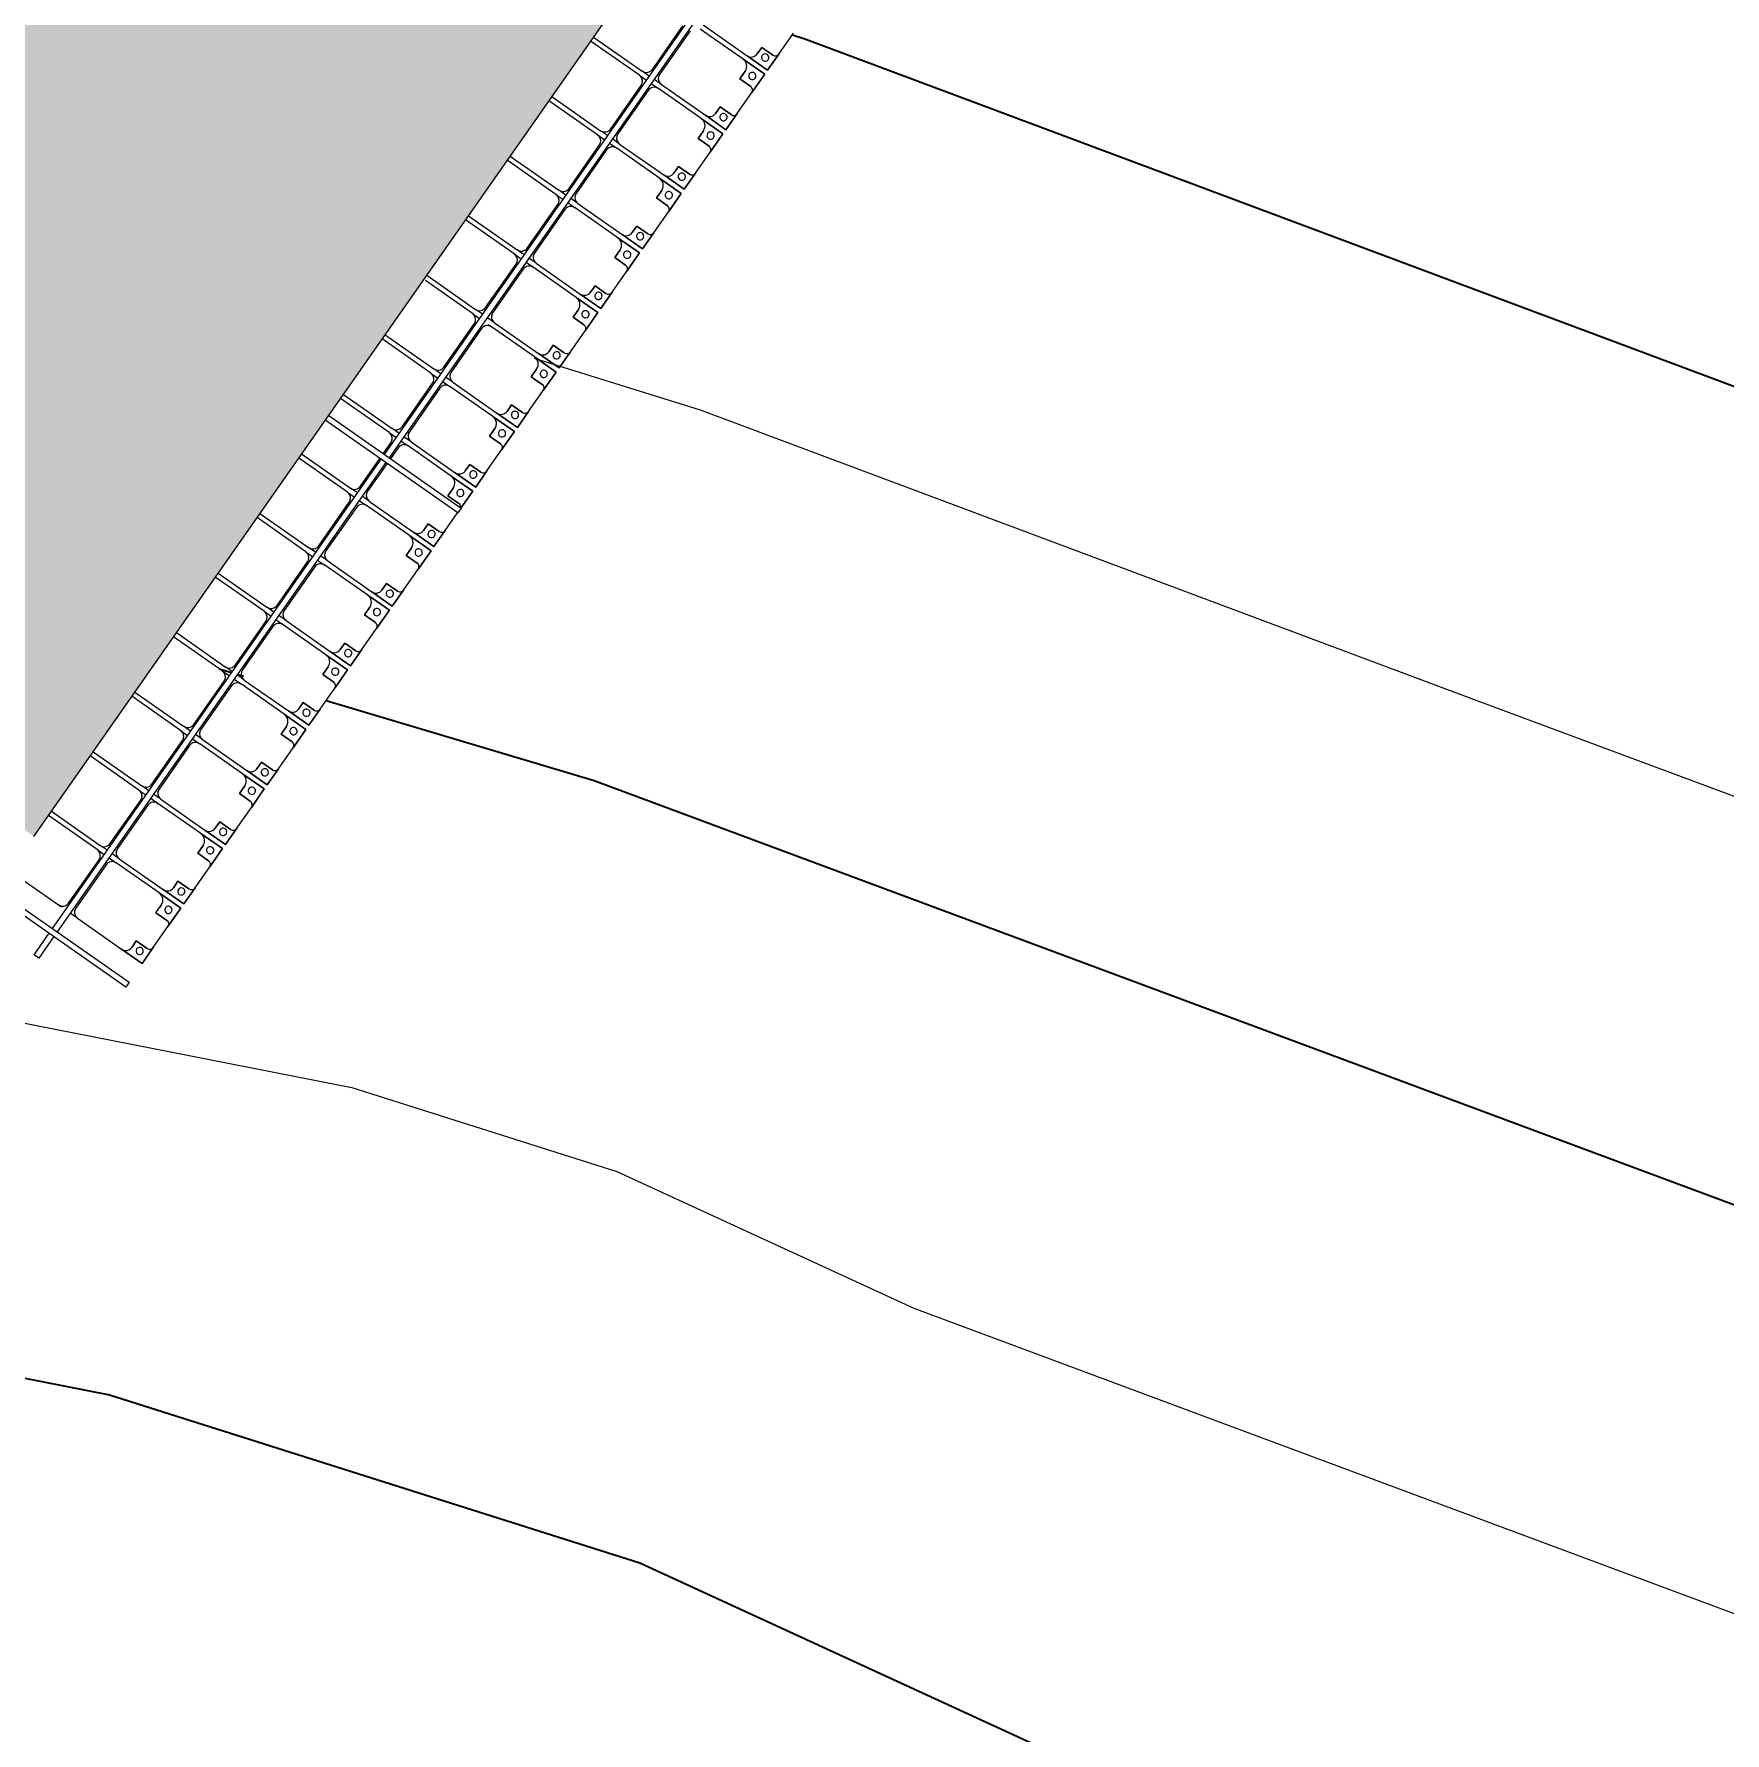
# Model space of a CAD drawing. Header units: millimetres. Extents: x -861324 to 439029, y -308065 to 694685.
# Drawn here: x -314844 to -303215, y 79907 to 91591 of the extents above; entities that cross this region are included whole.
import ezdxf

# ---------------------------------------------------------------- set-up
doc = ezdxf.new("R2010")
doc.units = ezdxf.units.MM
for name, color, linetype, lineweight in [('A-DETL-GENF', 92, 'Continuous', 9), ('A-DETL-THIN', 151, 'Continuous', 9), ('A-GENM', 13, 'Continuous', 9), ('C-TOPO-MAJR', 7, 'Continuous', 35), ('C-TOPO-MINR', 7, 'Continuous', 9), ('S-BEAM', 12, 'Continuous', 9)]:
    doc.layers.add(name, color=color, linetype=linetype, lineweight=lineweight)

# ---------------------------------------------------------------- blocks, each defined once
blk = doc.blocks.new('Dải phao đi lại kèm đỡ invester - DẢI PHAO ĐI LẠI-17783-BỐ TRÍ BÈ PIN HỒ BẢN MÒNG')
at = {"layer": 'A-GENM', "color": 7}
for p, q in [((70588, 1312), (70412, 1312)), ((71088, 1312), (70912, 1312)), ((71588, 1312), (71412, 1312)), ((72088, 1312), (71912, 1312)), ((72588, 1312), (72412, 1312)), ((73088, 1312), (72912, 1312)), ((73588, 1312), (73412, 1312)), ((74088, 1312), (73912, 1312)), ((74588, 1312), (74440, 1312)), ((75088, 1312), (74912, 1312)), ((75588, 1312), (75412, 1312)), ((76088, 1312), (75912, 1312)), ((76588, 1312), (76412, 1312)), ((77088, 1312), (76912, 1312)), ((77588, 1312), (77412, 1312)), ((78088, 1312), (77912, 1312)), ((70618, 1190), (70618, 1282)), ((70673, 1190), (70618, 1190)), ((70882, 1190), (70818, 1190)), ((70882, 1282), (70882, 1190)), ((71118, 1190), (71118, 1282)), ((71173, 1190), (71118, 1190)), ((71382, 1190), (71318, 1190)), ((71382, 1282), (71382, 1190)), ((71618, 1190), (71618, 1282)), ((71673, 1190), (71618, 1190)), ((71882, 1190), (71818, 1190)), ((71882, 1282), (71882, 1190)), ((72118, 1190), (72118, 1282)), ((72173, 1190), (72118, 1190)), ((72382, 1190), (72318, 1190)), ((72382, 1282), (72382, 1190)), ((72618, 1190), (72618, 1282)), ((72673, 1190), (72618, 1190)), ((72882, 1190), (72818, 1190)), ((72882, 1282), (72882, 1190)), ((73118, 1190), (73118, 1282)), ((73173, 1190), (73118, 1190)), ((73382, 1190), (73318, 1190)), ((73382, 1282), (73382, 1190)), ((73618, 1190), (73618, 1282)), ((73673, 1190), (73618, 1190)), ((73882, 1190), (73818, 1190)), ((73882, 1282), (73882, 1190)), ((74118, 1190), (74118, 1282)), ((74173, 1190), (74118, 1190)), ((74382, 1190), (74318, 1190)), ((74382, 1282), (74382, 1190)), ((74618, 1190), (74618, 1282)), ((74673, 1190), (74618, 1190)), ((74882, 1190), (74818, 1190)), ((74882, 1282), (74882, 1190)), ((75118, 1190), (75118, 1282)), ((75173, 1190), (75118, 1190)), ((75382, 1190), (75318, 1190)), ((75382, 1282), (75382, 1190)), ((75618, 1190), (75618, 1282)), ((75673, 1190), (75618, 1190)), ((75882, 1190), (75818, 1190)), ((75882, 1282), (75882, 1190)), ((76118, 1190), (76118, 1282)), ((76173, 1190), (76118, 1190)), ((76382, 1190), (76318, 1190)), ((76382, 1282), (76382, 1190)), ((76618, 1190), (76618, 1282)), ((76673, 1190), (76618, 1190)), ((76882, 1190), (76818, 1190)), ((76882, 1282), (76882, 1190)), ((77118, 1190), (77118, 1282)), ((77173, 1190), (77118, 1190)), ((77382, 1190), (77318, 1190)), ((77382, 1282), (77382, 1190)), ((77618, 1190), (77618, 1282)), ((77673, 1190), (77618, 1190)), ((77882, 1190), (77818, 1190)), ((77882, 1282), (77882, 1190)), ((78118, 1190), (78118, 1282)), ((78173, 1190), (78118, 1190)), ((70723, 770), (70723, 1140)), ((70758, 1130), (70758, 770)), ((71223, 770), (71223, 1140)), ((71258, 1130), (71258, 770)), ((71723, 770), (71723, 1140)), ((71758, 1130), (71758, 770)), ((72223, 770), (72223, 1140)), ((72258, 1130), (72258, 770)), ((72723, 770), (72723, 1140)), ((72758, 1130), (72758, 770)), ((73223, 770), (73223, 1140)), ((73258, 1130), (73258, 770)), ((73723, 770), (73723, 1140)), ((73758, 1130), (73758, 770)), ((74223, 770), (74223, 1140)), ((74258, 1130), (74258, 770)), ((74723, 770), (74723, 1140)), ((74758, 1130), (74758, 770)), ((75223, 770), (75223, 1140)), ((75258, 1130), (75258, 770)), ((75723, 770), (75723, 1140)), ((75758, 1130), (75758, 770)), ((76223, 770), (76223, 1140)), ((76258, 1130), (76258, 770)), ((76723, 770), (76723, 1140)), ((76758, 1130), (76758, 770)), ((77223, 770), (77223, 1140)), ((77258, 1130), (77258, 770)), ((77723, 770), (77723, 1140)), ((77758, 1130), (77758, 770)), ((78223, 770), (78223, 1140)), ((70808, 720), (71173, 720)), ((71223, 770), (71223, 709)), ((71258, 709), (71258, 770)), ((71308, 720), (71673, 720)), ((71723, 770), (71723, 709)), ((71758, 709), (71758, 770)), ((71808, 720), (72173, 720)), ((72223, 770), (72223, 709)), ((72258, 709), (72258, 770)), ((72308, 720), (72673, 720)), ((72723, 770), (72723, 709)), ((72758, 709), (72758, 770)), ((72808, 720), (73173, 720)), ((73223, 770), (73223, 715)), ((73258, 740), (73258, 770)), ((73308, 720), (73673, 720)), ((73723, 770), (73723, 709)), ((73758, 709), (73758, 770)), ((73808, 720), (74173, 720)), ((74223, 770), (74223, 709)), ((74258, 709), (74258, 770)), ((74308, 720), (74400, 720)), ((74440, 720), (74673, 720)), ((74723, 770), (74723, 709)), ((74758, 709), (74758, 770)), ((74808, 720), (75173, 720)), ((75223, 770), (75223, 709)), ((75258, 709), (75258, 770)), ((75308, 720), (75673, 720)), ((75723, 770), (75723, 709)), ((75758, 709), (75758, 770)), ((75808, 720), (76173, 720)), ((76223, 770), (76223, 709)), ((76258, 709), (76258, 770)), ((76308, 720), (76673, 720)), ((76723, 770), (76723, 709)), ((76758, 709), (76758, 770)), ((76808, 720), (77173, 720)), ((77223, 770), (77223, 709)), ((77258, 709), (77258, 770)), ((77308, 720), (77673, 720)), ((77723, 770), (77723, 709)), ((77758, 709), (77758, 770)), ((77808, 720), (78173, 720)), ((78223, 770), (78223, 709)), ((71173, 660), (70808, 660)), ((71223, 669), (71223, 610)), ((71223, 201), (71223, 610)), ((71258, 610), (71258, 669)), ((71258, 610), (71258, 201)), ((71673, 660), (71308, 660)), ((71723, 669), (71723, 610)), ((71723, 201), (71723, 610)), ((71758, 610), (71758, 669)), ((71758, 610), (71758, 201)), ((72173, 660), (71808, 660)), ((72223, 669), (72223, 610)), ((72223, 201), (72223, 610)), ((72258, 610), (72258, 669)), ((72258, 610), (72258, 201)), ((72673, 660), (72308, 660)), ((72723, 669), (72723, 610)), ((72723, 201), (72723, 610)), ((72758, 610), (72758, 669)), ((72758, 610), (72758, 201)), ((73173, 660), (72808, 660)), ((73223, 669), (73223, 610)), ((73223, 201), (73223, 610)), ((73258, 610), (73258, 669)), ((73258, 610), (73258, 214)), ((73673, 660), (73308, 660)), ((73723, 669), (73723, 610)), ((73723, 201), (73723, 610)), ((73758, 610), (73758, 669)), ((73758, 610), (73758, 201)), ((74173, 660), (73808, 660)), ((74223, 669), (74223, 610)), ((74223, 201), (74223, 610)), ((74258, 610), (74258, 669)), ((74258, 610), (74258, 201)), ((74400, 660), (74308, 660)), ((74673, 660), (74440, 660)), ((74723, 669), (74723, 610)), ((74723, 201), (74723, 610)), ((74758, 610), (74758, 669)), ((74758, 610), (74758, 201)), ((75173, 660), (74808, 660)), ((75223, 669), (75223, 610)), ((75223, 201), (75223, 610)), ((75258, 610), (75258, 669)), ((75258, 610), (75258, 201)), ((75673, 660), (75308, 660)), ((75723, 669), (75723, 610)), ((75723, 201), (75723, 610)), ((75758, 610), (75758, 669)), ((75758, 610), (75758, 201)), ((76173, 660), (75808, 660)), ((76223, 669), (76223, 610)), ((76223, 201), (76223, 610)), ((76258, 610), (76258, 669)), ((76258, 610), (76258, 201)), ((76673, 660), (76308, 660)), ((76723, 669), (76723, 610)), ((76723, 201), (76723, 610)), ((76758, 610), (76758, 669)), ((76758, 610), (76758, 201)), ((77173, 660), (76808, 660)), ((77223, 669), (77223, 610)), ((77223, 201), (77223, 610)), ((77258, 610), (77258, 669)), ((77258, 610), (77258, 201)), ((77673, 660), (77308, 660)), ((77723, 669), (77723, 610)), ((77723, 201), (77723, 610)), ((77758, 610), (77758, 669)), ((77758, 610), (77758, 201)), ((78173, 660), (77808, 660)), ((78223, 636), (78223, 610)), ((78223, -620), (78223, 610))]:
    blk.add_line(p, q, dxfattribs=at)
at = {"layer": 'A-GENM', "color": 9}
for p, q in [((70588, 1312), (70723, 1312)), ((70723, 1312), (70588, 1312)), ((70723, 1312), (70723, 1140)), ((70723, 1140), (70723, 1312)), ((70758, 1312), (70912, 1312)), ((70758, 1130), (70758, 1312)), ((70758, 1312), (70758, 1130)), ((70912, 1312), (70758, 1312)), ((71088, 1312), (71223, 1312)), ((71223, 1312), (71088, 1312)), ((71223, 1312), (71223, 1140)), ((71223, 1140), (71223, 1312)), ((71258, 1312), (71412, 1312)), ((71258, 1130), (71258, 1312)), ((71258, 1312), (71258, 1130)), ((71412, 1312), (71258, 1312)), ((71588, 1312), (71723, 1312)), ((71723, 1312), (71588, 1312)), ((71723, 1312), (71723, 1140)), ((71723, 1140), (71723, 1312)), ((71758, 1312), (71912, 1312)), ((71758, 1130), (71758, 1312)), ((71758, 1312), (71758, 1130)), ((71912, 1312), (71758, 1312)), ((72088, 1312), (72223, 1312)), ((72223, 1312), (72088, 1312)), ((72223, 1312), (72223, 1140)), ((72223, 1140), (72223, 1312)), ((72258, 1312), (72412, 1312)), ((72258, 1130), (72258, 1312)), ((72258, 1312), (72258, 1130)), ((72412, 1312), (72258, 1312)), ((72588, 1312), (72723, 1312)), ((72723, 1312), (72588, 1312)), ((72723, 1312), (72723, 1140)), ((72723, 1140), (72723, 1312)), ((72758, 1312), (72912, 1312)), ((72758, 1130), (72758, 1312)), ((72758, 1312), (72758, 1130)), ((72912, 1312), (72758, 1312)), ((73088, 1312), (73223, 1312)), ((73223, 1312), (73088, 1312)), ((73223, 1312), (73223, 1140)), ((73223, 1140), (73223, 1312)), ((73258, 1312), (73412, 1312)), ((73258, 1130), (73258, 1312)), ((73258, 1312), (73258, 1130)), ((73412, 1312), (73258, 1312)), ((73588, 1312), (73723, 1312)), ((73723, 1312), (73588, 1312)), ((73723, 1312), (73723, 1140)), ((73723, 1140), (73723, 1312)), ((73758, 1312), (73912, 1312)), ((73758, 1130), (73758, 1312)), ((73758, 1312), (73758, 1130)), ((73912, 1312), (73758, 1312)), ((74088, 1312), (74223, 1312)), ((74223, 1312), (74088, 1312)), ((74223, 1312), (74223, 1140)), ((74223, 1140), (74223, 1312)), ((74258, 1312), (74400, 1312)), ((74258, 1130), (74258, 1312)), ((74258, 1312), (74258, 1130)), ((74400, 1312), (74258, 1312)), ((74588, 1312), (74723, 1312)), ((74723, 1312), (74588, 1312)), ((74723, 1312), (74723, 1140)), ((74723, 1140), (74723, 1312)), ((74758, 1312), (74912, 1312)), ((74758, 1130), (74758, 1312)), ((74758, 1312), (74758, 1130)), ((74912, 1312), (74758, 1312)), ((75088, 1312), (75223, 1312)), ((75223, 1312), (75088, 1312)), ((75223, 1312), (75223, 1140)), ((75223, 1140), (75223, 1312)), ((75258, 1312), (75412, 1312)), ((75258, 1130), (75258, 1312)), ((75258, 1312), (75258, 1130)), ((75412, 1312), (75258, 1312)), ((75588, 1312), (75723, 1312)), ((75723, 1312), (75588, 1312)), ((75723, 1312), (75723, 1140)), ((75723, 1140), (75723, 1312)), ((75758, 1312), (75912, 1312)), ((75758, 1130), (75758, 1312)), ((75758, 1312), (75758, 1130)), ((75912, 1312), (75758, 1312)), ((76088, 1312), (76223, 1312)), ((76223, 1312), (76088, 1312)), ((76223, 1312), (76223, 1140)), ((76223, 1140), (76223, 1312)), ((76258, 1312), (76412, 1312)), ((76258, 1130), (76258, 1312)), ((76258, 1312), (76258, 1130)), ((76412, 1312), (76258, 1312)), ((76588, 1312), (76723, 1312)), ((76723, 1312), (76588, 1312)), ((76723, 1312), (76723, 1140)), ((76723, 1140), (76723, 1312)), ((76758, 1312), (76912, 1312)), ((76758, 1130), (76758, 1312)), ((76758, 1312), (76758, 1130)), ((76912, 1312), (76758, 1312)), ((77088, 1312), (77223, 1312)), ((77223, 1312), (77088, 1312)), ((77223, 1312), (77223, 1140)), ((77223, 1140), (77223, 1312)), ((77258, 1312), (77412, 1312)), ((77258, 1130), (77258, 1312)), ((77258, 1312), (77258, 1130)), ((77412, 1312), (77258, 1312)), ((77588, 1312), (77723, 1312)), ((77723, 1312), (77588, 1312)), ((77723, 1312), (77723, 1140)), ((77723, 1140), (77723, 1312)), ((77758, 1312), (77912, 1312)), ((77758, 1130), (77758, 1312)), ((77758, 1312), (77758, 1130)), ((77912, 1312), (77758, 1312)), ((78088, 1312), (78223, 1312)), ((78223, 1312), (78088, 1312)), ((78223, 1312), (78223, 1140)), ((78223, 1140), (78223, 1312)), ((70618, 1282), (70618, 1190)), ((70618, 1190), (70618, 1282)), ((70618, 1282), (70618, 1190)), ((70618, 1190), (70673, 1190)), ((70673, 1190), (70618, 1190)), ((70618, 1190), (70673, 1190)), ((70818, 1190), (70882, 1190)), ((70882, 1190), (70818, 1190)), ((70818, 1190), (70882, 1190)), ((70882, 1190), (70882, 1282)), ((70882, 1282), (70882, 1190)), ((70882, 1190), (70882, 1282)), ((71118, 1282), (71118, 1190)), ((71118, 1190), (71118, 1282)), ((71118, 1282), (71118, 1190)), ((71118, 1190), (71173, 1190)), ((71173, 1190), (71118, 1190)), ((71118, 1190), (71173, 1190)), ((71318, 1190), (71382, 1190)), ((71382, 1190), (71318, 1190)), ((71318, 1190), (71382, 1190)), ((71382, 1190), (71382, 1282)), ((71382, 1282), (71382, 1190)), ((71382, 1190), (71382, 1282)), ((71618, 1282), (71618, 1190)), ((71618, 1190), (71618, 1282)), ((71618, 1282), (71618, 1190)), ((71618, 1190), (71673, 1190)), ((71673, 1190), (71618, 1190)), ((71618, 1190), (71673, 1190)), ((71818, 1190), (71882, 1190)), ((71882, 1190), (71818, 1190)), ((71818, 1190), (71882, 1190)), ((71882, 1190), (71882, 1282)), ((71882, 1282), (71882, 1190)), ((71882, 1190), (71882, 1282)), ((72118, 1282), (72118, 1190)), ((72118, 1190), (72118, 1282)), ((72118, 1282), (72118, 1190)), ((72118, 1190), (72173, 1190)), ((72173, 1190), (72118, 1190)), ((72118, 1190), (72173, 1190)), ((72318, 1190), (72382, 1190)), ((72382, 1190), (72318, 1190)), ((72318, 1190), (72382, 1190)), ((72382, 1190), (72382, 1282)), ((72382, 1282), (72382, 1190)), ((72382, 1190), (72382, 1282)), ((72618, 1282), (72618, 1190)), ((72618, 1190), (72618, 1282)), ((72618, 1282), (72618, 1190)), ((72618, 1190), (72673, 1190)), ((72673, 1190), (72618, 1190)), ((72618, 1190), (72673, 1190)), ((72818, 1190), (72882, 1190)), ((72882, 1190), (72818, 1190)), ((72818, 1190), (72882, 1190)), ((72882, 1190), (72882, 1282)), ((72882, 1282), (72882, 1190)), ((72882, 1190), (72882, 1282)), ((73118, 1282), (73118, 1190)), ((73118, 1190), (73118, 1282)), ((73118, 1282), (73118, 1190)), ((73118, 1190), (73173, 1190)), ((73173, 1190), (73118, 1190)), ((73118, 1190), (73173, 1190)), ((73318, 1190), (73382, 1190)), ((73382, 1190), (73318, 1190)), ((73318, 1190), (73382, 1190)), ((73382, 1190), (73382, 1282)), ((73382, 1282), (73382, 1190)), ((73382, 1190), (73382, 1282)), ((73618, 1282), (73618, 1190)), ((73618, 1190), (73618, 1282)), ((73618, 1282), (73618, 1190)), ((73618, 1190), (73673, 1190)), ((73673, 1190), (73618, 1190)), ((73618, 1190), (73673, 1190)), ((73818, 1190), (73882, 1190)), ((73882, 1190), (73818, 1190)), ((73818, 1190), (73882, 1190)), ((73882, 1190), (73882, 1282)), ((73882, 1282), (73882, 1190)), ((73882, 1190), (73882, 1282)), ((74118, 1282), (74118, 1190)), ((74118, 1190), (74118, 1282)), ((74118, 1282), (74118, 1190)), ((74118, 1190), (74173, 1190)), ((74173, 1190), (74118, 1190)), ((74118, 1190), (74173, 1190)), ((74318, 1190), (74382, 1190)), ((74382, 1190), (74318, 1190)), ((74318, 1190), (74382, 1190)), ((74382, 1190), (74382, 1282)), ((74382, 1282), (74382, 1190)), ((74382, 1190), (74382, 1282)), ((74618, 1282), (74618, 1190)), ((74618, 1190), (74618, 1282)), ((74618, 1282), (74618, 1190)), ((74618, 1190), (74673, 1190)), ((74673, 1190), (74618, 1190)), ((74618, 1190), (74673, 1190)), ((74818, 1190), (74882, 1190)), ((74882, 1190), (74818, 1190)), ((74818, 1190), (74882, 1190)), ((74882, 1190), (74882, 1282)), ((74882, 1282), (74882, 1190)), ((74882, 1190), (74882, 1282)), ((75118, 1282), (75118, 1190)), ((75118, 1190), (75118, 1282)), ((75118, 1282), (75118, 1190)), ((75118, 1190), (75173, 1190)), ((75173, 1190), (75118, 1190)), ((75118, 1190), (75173, 1190)), ((75318, 1190), (75382, 1190)), ((75382, 1190), (75318, 1190)), ((75318, 1190), (75382, 1190)), ((75382, 1190), (75382, 1282)), ((75382, 1282), (75382, 1190)), ((75382, 1190), (75382, 1282)), ((75618, 1282), (75618, 1190)), ((75618, 1190), (75618, 1282)), ((75618, 1282), (75618, 1190)), ((75618, 1190), (75673, 1190)), ((75673, 1190), (75618, 1190)), ((75618, 1190), (75673, 1190)), ((75818, 1190), (75882, 1190)), ((75882, 1190), (75818, 1190)), ((75818, 1190), (75882, 1190)), ((75882, 1190), (75882, 1282)), ((75882, 1282), (75882, 1190)), ((75882, 1190), (75882, 1282)), ((76118, 1282), (76118, 1190)), ((76118, 1190), (76118, 1282)), ((76118, 1282), (76118, 1190)), ((76118, 1190), (76173, 1190)), ((76173, 1190), (76118, 1190)), ((76118, 1190), (76173, 1190)), ((76318, 1190), (76382, 1190)), ((76382, 1190), (76318, 1190)), ((76318, 1190), (76382, 1190)), ((76382, 1190), (76382, 1282)), ((76382, 1282), (76382, 1190)), ((76382, 1190), (76382, 1282)), ((76618, 1282), (76618, 1190)), ((76618, 1190), (76618, 1282)), ((76618, 1282), (76618, 1190)), ((76618, 1190), (76673, 1190)), ((76673, 1190), (76618, 1190)), ((76618, 1190), (76673, 1190)), ((76818, 1190), (76882, 1190)), ((76882, 1190), (76818, 1190)), ((76818, 1190), (76882, 1190)), ((76882, 1190), (76882, 1282)), ((76882, 1282), (76882, 1190)), ((76882, 1190), (76882, 1282)), ((77118, 1282), (77118, 1190)), ((77118, 1190), (77118, 1282)), ((77118, 1282), (77118, 1190)), ((77118, 1190), (77173, 1190)), ((77173, 1190), (77118, 1190)), ((77118, 1190), (77173, 1190)), ((77318, 1190), (77382, 1190)), ((77382, 1190), (77318, 1190)), ((77318, 1190), (77382, 1190)), ((77382, 1190), (77382, 1282)), ((77382, 1282), (77382, 1190)), ((77382, 1190), (77382, 1282)), ((77618, 1282), (77618, 1190)), ((77618, 1190), (77618, 1282)), ((77618, 1282), (77618, 1190)), ((77618, 1190), (77673, 1190)), ((77673, 1190), (77618, 1190)), ((77618, 1190), (77673, 1190)), ((77818, 1190), (77835, 1190)), ((77835, 1190), (77818, 1190)), ((77818, 1190), (77835, 1190)), ((77882, 1190), (77882, 1282)), ((77882, 1282), (77882, 1190)), ((77882, 1190), (77882, 1282)), ((78118, 1282), (78118, 1190)), ((78118, 1190), (78118, 1282)), ((78118, 1282), (78118, 1190)), ((78118, 1190), (78173, 1190)), ((78173, 1190), (78118, 1190)), ((78118, 1190), (78173, 1190)), ((71223, 770), (71223, 709)), ((71258, 709), (71258, 770)), ((71723, 770), (71723, 709)), ((71758, 709), (71758, 770)), ((72223, 770), (72223, 709)), ((72258, 709), (72258, 770)), ((72723, 770), (72723, 709)), ((72758, 709), (72758, 770)), ((73223, 770), (73223, 715)), ((73723, 770), (73723, 709)), ((73758, 709), (73758, 770)), ((74223, 770), (74223, 709)), ((74258, 709), (74258, 770)), ((74723, 770), (74723, 709)), ((74758, 709), (74758, 770)), ((75223, 770), (75223, 709)), ((75258, 709), (75258, 770)), ((75723, 770), (75723, 709)), ((75758, 709), (75758, 770)), ((76223, 770), (76223, 709)), ((76258, 709), (76258, 770)), ((76723, 770), (76723, 709)), ((76758, 709), (76758, 770)), ((77223, 770), (77223, 709)), ((77258, 709), (77258, 770)), ((77723, 770), (77723, 709)), ((77758, 709), (77758, 770)), ((78223, 770), (78223, 709)), ((71223, 669), (71223, 610)), ((71258, 610), (71258, 669)), ((71723, 669), (71723, 610)), ((71758, 610), (71758, 669)), ((72223, 669), (72223, 610)), ((72258, 610), (72258, 669)), ((72723, 669), (72723, 610)), ((72758, 610), (72758, 669)), ((73223, 669), (73223, 610)), ((73258, 610), (73258, 669)), ((73723, 669), (73723, 610)), ((73758, 610), (73758, 669)), ((74223, 669), (74223, 610)), ((74258, 610), (74258, 669)), ((74723, 669), (74723, 610)), ((74758, 610), (74758, 669)), ((75223, 669), (75223, 610)), ((75258, 610), (75258, 669)), ((75723, 669), (75723, 610)), ((75758, 610), (75758, 669)), ((76223, 669), (76223, 610)), ((76258, 610), (76258, 669)), ((76723, 669), (76723, 610)), ((76758, 610), (76758, 669)), ((77223, 669), (77223, 610)), ((77258, 610), (77258, 669)), ((77723, 669), (77723, 610)), ((77758, 610), (77758, 669))]:
    blk.add_line(p, q, dxfattribs=at)
at = {"layer": 'A-GENM', "color": 7}
for centre, radius, start, end in [((70588, 1282), 30, 360, 90), ((70912, 1282), 30, 90, 180), ((71088, 1282), 30, 360, 90), ((71412, 1282), 30, 90, 180), ((71588, 1282), 30, 360, 90), ((71912, 1282), 30, 90, 180), ((72088, 1282), 30, 360, 90), ((72412, 1282), 30, 90, 180), ((72588, 1282), 30, 360, 90), ((72912, 1282), 30, 90, 180), ((73088, 1282), 30, 360, 90), ((73412, 1282), 30, 90, 180), ((73588, 1282), 30, 360, 90), ((73912, 1282), 30, 90, 180), ((74088, 1282), 30, 360, 90), ((74412, 1282), 30, 120, 180), ((74588, 1282), 30, 360, 90), ((74912, 1282), 30, 90, 180), ((75088, 1282), 30, 360, 90), ((75412, 1282), 30, 90, 180), ((75588, 1282), 30, 360, 90), ((75912, 1282), 30, 90, 180), ((76088, 1282), 30, 360, 90), ((76412, 1282), 30, 90, 180), ((76588, 1282), 30, 360, 90), ((76912, 1282), 30, 90, 180), ((77088, 1282), 30, 360, 90), ((77412, 1282), 30, 90, 180), ((77588, 1282), 30, 360, 90), ((77912, 1282), 30, 90, 180), ((78088, 1282), 30, 360, 90), ((70673, 1140), 50, 0, 90), ((70818, 1130), 60, 90, 180), ((71173, 1140), 50, 0, 90), ((71318, 1130), 60, 90, 180), ((71673, 1140), 50, 0, 90), ((71818, 1130), 60, 90, 180), ((72173, 1140), 50, 0, 90), ((72318, 1130), 60, 90, 180), ((72673, 1140), 50, 0, 90), ((72818, 1130), 60, 90, 180), ((73173, 1140), 50, 0, 90), ((73318, 1130), 60, 90, 180), ((73673, 1140), 50, 0, 90), ((73818, 1130), 60, 90, 180), ((74173, 1140), 50, 0, 90), ((74318, 1130), 60, 90, 180), ((74673, 1140), 50, 0, 90), ((74818, 1130), 60, 90, 180), ((75173, 1140), 50, 0, 90), ((75318, 1130), 60, 90, 180), ((75673, 1140), 50, 0, 90), ((75818, 1130), 60, 90, 180), ((76173, 1140), 50, 0, 90), ((76318, 1130), 60, 90, 180), ((76673, 1140), 50, 0, 90), ((76818, 1130), 60, 90, 180), ((77173, 1140), 50, 0, 90), ((77318, 1130), 60, 90, 180), ((77673, 1140), 50, 0, 90), ((77818, 1130), 60, 90, 180), ((78173, 1140), 50, 0, 90), ((71173, 770), 50, 270, 0), ((71173, 770), 50, 270, 345), ((71308, 770), 50, 180, 270), ((71308, 770), 50, 180, 255), ((71673, 770), 50, 270, 0), ((71673, 770), 50, 270, 345), ((71808, 770), 50, 180, 270), ((71808, 770), 50, 180, 255), ((72173, 770), 50, 270, 0), ((72173, 770), 50, 270, 345), ((72308, 770), 50, 180, 270), ((72308, 770), 50, 180, 255), ((72673, 770), 50, 270, 0), ((72673, 770), 50, 270, 345), ((72808, 770), 50, 180, 270), ((72808, 770), 50, 180, 255), ((73173, 770), 50, 270, 0), ((73173, 770), 50, 270, 345), ((73308, 770), 50, 180, 210), ((73308, 770), 50, 180, 210), ((73308, 770), 50, 210.0063, 270), ((73308, 770), 50, 210.0063, 255), ((73673, 770), 50, 270, 0), ((73673, 770), 50, 270, 345), ((73808, 770), 50, 180, 270), ((73808, 770), 50, 180, 255), ((74173, 770), 50, 270, 0), ((74173, 770), 50, 270, 345), ((74308, 770), 50, 180, 270), ((74308, 770), 50, 180, 255), ((74673, 770), 50, 270, 0), ((74673, 770), 50, 270, 345), ((74808, 770), 50, 180, 270), ((74808, 770), 50, 180, 255), ((75173, 770), 50, 270, 0), ((75173, 770), 50, 270, 345), ((75308, 770), 50, 180, 270), ((75308, 770), 50, 180, 255), ((75673, 770), 50, 270, 0), ((75673, 770), 50, 270, 345), ((75808, 770), 50, 180, 270), ((75808, 770), 50, 180, 255), ((76173, 770), 50, 270, 0), ((76173, 770), 50, 270, 345), ((76308, 770), 50, 180, 270), ((76308, 770), 50, 180, 255), ((76673, 770), 50, 270, 0), ((76673, 770), 50, 270, 345), ((76808, 770), 50, 180, 270), ((76808, 770), 50, 180, 255), ((77173, 770), 50, 270, 0), ((77173, 770), 50, 270, 345), ((77308, 770), 50, 180, 270), ((77308, 770), 50, 180, 255), ((77673, 770), 50, 270, 0), ((77673, 770), 50, 270, 345), ((77808, 770), 50, 180, 270), ((77808, 770), 50, 180, 255), ((78173, 770), 50, 270, 0), ((78173, 770), 50, 270, 345), ((71173, 610), 50, 360, 90), ((71173, 610), 50, 360, 75), ((71308, 610), 50, 90, 180), ((71308, 610), 50, 90, 165), ((71673, 610), 50, 360, 90), ((71673, 610), 50, 360, 75), ((71808, 610), 50, 90, 180), ((71808, 610), 50, 90, 165), ((72173, 610), 50, 360, 90), ((72173, 610), 50, 360, 75), ((72308, 610), 50, 90, 180), ((72308, 610), 50, 90, 165), ((72673, 610), 50, 360, 90), ((72673, 610), 50, 360, 75), ((72808, 610), 50, 90, 180), ((72808, 610), 50, 90, 165), ((73173, 610), 50, 360, 90), ((73173, 610), 50, 360, 75), ((73308, 610), 50, 90, 180), ((73308, 610), 50, 90, 165), ((73673, 610), 50, 360, 90), ((73673, 610), 50, 360, 75), ((73808, 610), 50, 90, 180), ((73808, 610), 50, 90, 165), ((74173, 610), 50, 360, 90), ((74173, 610), 50, 360, 75), ((74308, 610), 50, 90, 180), ((74308, 610), 50, 90, 165), ((74673, 610), 50, 360, 90), ((74673, 610), 50, 360, 75), ((74808, 610), 50, 90, 180), ((74808, 610), 50, 90, 165), ((75173, 610), 50, 360, 90), ((75173, 610), 50, 360, 75), ((75308, 610), 50, 90, 180), ((75308, 610), 50, 90, 165), ((75673, 610), 50, 360, 90), ((75673, 610), 50, 360, 75), ((75808, 610), 50, 90, 180), ((75808, 610), 50, 90, 165), ((76173, 610), 50, 360, 90), ((76173, 610), 50, 360, 75), ((76308, 610), 50, 90, 180), ((76308, 610), 50, 90, 165), ((76673, 610), 50, 360, 90), ((76673, 610), 50, 360, 75), ((76808, 610), 50, 90, 180), ((76808, 610), 50, 90, 165), ((77173, 610), 50, 360, 90), ((77173, 610), 50, 360, 75), ((77308, 610), 50, 90, 180), ((77308, 610), 50, 90, 165), ((77673, 610), 50, 360, 90), ((77673, 610), 50, 360, 75), ((77808, 610), 50, 90, 180), ((77808, 610), 50, 90, 165), ((78173, 610), 50, 360, 90), ((78173, 610), 50, 360, 75)]:
    blk.add_arc(centre, radius, start, end, dxfattribs=at)
at = {"layer": 'A-GENM', "color": 9}
for centre, radius, start, end in [((70588, 1282), 30, 360, 90), ((70588, 1282), 30, 360, 90), ((70588, 1282), 30, 360, 90), ((70912, 1282), 30, 90, 180), ((70912, 1282), 30, 90, 180), ((70912, 1282), 30, 90, 180), ((71088, 1282), 30, 360, 90), ((71088, 1282), 30, 360, 90), ((71088, 1282), 30, 360, 90), ((71412, 1282), 30, 90, 180), ((71412, 1282), 30, 90, 180), ((71412, 1282), 30, 90, 180), ((71588, 1282), 30, 360, 90), ((71588, 1282), 30, 360, 90), ((71588, 1282), 30, 360, 90), ((71912, 1282), 30, 90, 180), ((71912, 1282), 30, 90, 180), ((71912, 1282), 30, 90, 180), ((72088, 1282), 30, 360, 90), ((72088, 1282), 30, 360, 90), ((72088, 1282), 30, 360, 90), ((72412, 1282), 30, 90, 180), ((72412, 1282), 30, 90, 180), ((72412, 1282), 30, 90, 180), ((72588, 1282), 30, 360, 90), ((72588, 1282), 30, 360, 90), ((72588, 1282), 30, 360, 90), ((72912, 1282), 30, 90, 180), ((72912, 1282), 30, 90, 180), ((72912, 1282), 30, 90, 180), ((73088, 1282), 30, 360, 90), ((73088, 1282), 30, 360, 90), ((73088, 1282), 30, 360, 90), ((73412, 1282), 30, 90, 180), ((73412, 1282), 30, 90, 180), ((73412, 1282), 30, 90, 180), ((73588, 1282), 30, 360, 90), ((73588, 1282), 30, 360, 90), ((73588, 1282), 30, 360, 90), ((73912, 1282), 30, 90, 180), ((73912, 1282), 30, 90, 180), ((73912, 1282), 30, 90, 180), ((74088, 1282), 30, 360, 90), ((74088, 1282), 30, 360, 90), ((74088, 1282), 30, 360, 90), ((74412, 1282), 30, 120, 180), ((74412, 1282), 30, 120, 180), ((74412, 1282), 30, 120, 180), ((74588, 1282), 30, 360, 90), ((74588, 1282), 30, 360, 90), ((74588, 1282), 30, 360, 90), ((74912, 1282), 30, 90, 180), ((74912, 1282), 30, 90, 180), ((74912, 1282), 30, 90, 180), ((75088, 1282), 30, 360, 90), ((75088, 1282), 30, 360, 90), ((75088, 1282), 30, 360, 90), ((75412, 1282), 30, 90, 180), ((75412, 1282), 30, 90, 180), ((75412, 1282), 30, 90, 180), ((75588, 1282), 30, 360, 90), ((75588, 1282), 30, 360, 90), ((75588, 1282), 30, 360, 90), ((75912, 1282), 30, 90, 180), ((75912, 1282), 30, 90, 180), ((75912, 1282), 30, 90, 180), ((76088, 1282), 30, 360, 90), ((76088, 1282), 30, 360, 90), ((76088, 1282), 30, 360, 90), ((76412, 1282), 30, 90, 180), ((76412, 1282), 30, 90, 180), ((76412, 1282), 30, 90, 180), ((76588, 1282), 30, 360, 90), ((76588, 1282), 30, 360, 90), ((76588, 1282), 30, 360, 90), ((76912, 1282), 30, 90, 180), ((76912, 1282), 30, 90, 180), ((76912, 1282), 30, 90, 180), ((77088, 1282), 30, 360, 90), ((77088, 1282), 30, 360, 90), ((77088, 1282), 30, 360, 90), ((77412, 1282), 30, 90, 180), ((77412, 1282), 30, 90, 180), ((77412, 1282), 30, 90, 180), ((77588, 1282), 30, 360, 90), ((77588, 1282), 30, 360, 90), ((77588, 1282), 30, 360, 90), ((77912, 1282), 30, 90, 180), ((77912, 1282), 30, 90, 180), ((77912, 1282), 30, 90, 180), ((78088, 1282), 30, 360, 90), ((78088, 1282), 30, 360, 90), ((78088, 1282), 30, 360, 90), ((70662, 1249), 25, 90, 270), ((70662, 1249), 25, 90, 270), ((70662, 1249), 25, 270, 90), ((70662, 1249), 25, 270, 90), ((70673, 1140), 50, 0, 90), ((70673, 1140), 50, 0, 90), ((70673, 1140), 50, 0, 90), ((70818, 1130), 60, 90, 180), ((70818, 1130), 60, 90, 180), ((70818, 1130), 60, 90, 180), ((70817, 1249), 25, 90, 270), ((70817, 1249), 25, 90, 270), ((70817, 1249), 25, 270, 90), ((70817, 1249), 25, 270, 90), ((71162, 1249), 25, 90, 270), ((71162, 1249), 25, 90, 270), ((71162, 1249), 25, 270, 90), ((71162, 1249), 25, 270, 90), ((71173, 1140), 50, 0, 90), ((71173, 1140), 50, 0, 90), ((71173, 1140), 50, 0, 90), ((71318, 1130), 60, 90, 180), ((71318, 1130), 60, 90, 180), ((71318, 1130), 60, 90, 180), ((71317, 1249), 25, 90, 270), ((71317, 1249), 25, 90, 270), ((71317, 1249), 25, 270, 90), ((71317, 1249), 25, 270, 90), ((71662, 1249), 25, 90, 270), ((71662, 1249), 25, 90, 270), ((71662, 1249), 25, 270, 90), ((71662, 1249), 25, 270, 90), ((71673, 1140), 50, 0, 90), ((71673, 1140), 50, 0, 90), ((71673, 1140), 50, 0, 90), ((71818, 1130), 60, 90, 180), ((71818, 1130), 60, 90, 180), ((71818, 1130), 60, 90, 180), ((71817, 1249), 25, 90, 270), ((71817, 1249), 25, 90, 270), ((71817, 1249), 25, 270, 90), ((71817, 1249), 25, 270, 90), ((72162, 1249), 25, 90, 270), ((72162, 1249), 25, 90, 270), ((72162, 1249), 25, 270, 90), ((72162, 1249), 25, 270, 90), ((72173, 1140), 50, 0, 90), ((72173, 1140), 50, 0, 90), ((72173, 1140), 50, 0, 90), ((72318, 1130), 60, 90, 180), ((72318, 1130), 60, 90, 180), ((72318, 1130), 60, 90, 180), ((72317, 1249), 25, 90, 270), ((72317, 1249), 25, 90, 270), ((72317, 1249), 25, 270, 90), ((72317, 1249), 25, 270, 90), ((72662, 1249), 25, 90, 270), ((72662, 1249), 25, 90, 270), ((72662, 1249), 25, 270, 90), ((72662, 1249), 25, 270, 90), ((72673, 1140), 50, 0, 90), ((72673, 1140), 50, 0, 90), ((72673, 1140), 50, 0, 90), ((72818, 1130), 60, 90, 180), ((72818, 1130), 60, 90, 180), ((72818, 1130), 60, 90, 180), ((72817, 1249), 25, 90, 270), ((72817, 1249), 25, 90, 270), ((72817, 1249), 25, 270, 90), ((72817, 1249), 25, 270, 90), ((73162, 1249), 25, 90, 270), ((73162, 1249), 25, 90, 270), ((73162, 1249), 25, 270, 90), ((73162, 1249), 25, 270, 90), ((73173, 1140), 50, 0, 90), ((73173, 1140), 50, 0, 90), ((73173, 1140), 50, 0, 90), ((73318, 1130), 60, 90, 180), ((73318, 1130), 60, 90, 180), ((73318, 1130), 60, 90, 180), ((73317, 1249), 25, 90, 270), ((73317, 1249), 25, 90, 270), ((73317, 1249), 25, 270, 90), ((73317, 1249), 25, 270, 90), ((73662, 1249), 25, 90, 270), ((73662, 1249), 25, 90, 270), ((73662, 1249), 25, 270, 90), ((73662, 1249), 25, 270, 90), ((73673, 1140), 50, 0, 90), ((73673, 1140), 50, 0, 90), ((73673, 1140), 50, 0, 90), ((73818, 1130), 60, 90, 180), ((73818, 1130), 60, 90, 180), ((73818, 1130), 60, 90, 180), ((73817, 1249), 25, 90, 270), ((73817, 1249), 25, 90, 270), ((73817, 1249), 25, 270, 90), ((73817, 1249), 25, 270, 90), ((74162, 1249), 25, 90, 270), ((74162, 1249), 25, 90, 270), ((74162, 1249), 25, 270, 90), ((74162, 1249), 25, 270, 90), ((74173, 1140), 50, 0, 90), ((74173, 1140), 50, 0, 90), ((74173, 1140), 50, 0, 90), ((74318, 1130), 60, 90, 180), ((74318, 1130), 60, 90, 180), ((74318, 1130), 60, 90, 180), ((74317, 1249), 25, 90, 270), ((74317, 1249), 25, 90, 270), ((74317, 1249), 25, 270, 90), ((74317, 1249), 25, 270, 90), ((74662, 1249), 25, 90, 270), ((74662, 1249), 25, 90, 270), ((74662, 1249), 25, 270, 90), ((74662, 1249), 25, 270, 90), ((74673, 1140), 50, 0, 90), ((74673, 1140), 50, 0, 90), ((74673, 1140), 50, 0, 90), ((74818, 1130), 60, 90, 180), ((74818, 1130), 60, 90, 180), ((74818, 1130), 60, 90, 180), ((74817, 1249), 25, 90, 270), ((74817, 1249), 25, 90, 270), ((74817, 1249), 25, 270, 90), ((74817, 1249), 25, 270, 90), ((75162, 1249), 25, 90, 270), ((75162, 1249), 25, 90, 270), ((75162, 1249), 25, 270, 90), ((75162, 1249), 25, 270, 90), ((75173, 1140), 50, 0, 90), ((75173, 1140), 50, 0, 90), ((75173, 1140), 50, 0, 90), ((75318, 1130), 60, 90, 180), ((75318, 1130), 60, 90, 180), ((75318, 1130), 60, 90, 180), ((75317, 1249), 25, 90, 270), ((75317, 1249), 25, 90, 270), ((75317, 1249), 25, 270, 90), ((75317, 1249), 25, 270, 90), ((75662, 1249), 25, 90, 270), ((75662, 1249), 25, 90, 270), ((75662, 1249), 25, 270, 90), ((75662, 1249), 25, 270, 90), ((75673, 1140), 50, 0, 90), ((75673, 1140), 50, 0, 90), ((75673, 1140), 50, 0, 90), ((75818, 1130), 60, 90, 180), ((75818, 1130), 60, 90, 180), ((75818, 1130), 60, 90, 180), ((75817, 1249), 25, 90, 270), ((75817, 1249), 25, 90, 270), ((75817, 1249), 25, 270, 90), ((75817, 1249), 25, 270, 90), ((76162, 1249), 25, 90, 270), ((76162, 1249), 25, 90, 270), ((76162, 1249), 25, 270, 90), ((76162, 1249), 25, 270, 90), ((76173, 1140), 50, 0, 90), ((76173, 1140), 50, 0, 90), ((76173, 1140), 50, 0, 90), ((76318, 1130), 60, 90, 180), ((76318, 1130), 60, 90, 180), ((76318, 1130), 60, 90, 180), ((76317, 1249), 25, 90, 270), ((76317, 1249), 25, 90, 270), ((76317, 1249), 25, 270, 90), ((76317, 1249), 25, 270, 90), ((76662, 1249), 25, 90, 270), ((76662, 1249), 25, 90, 270), ((76662, 1249), 25, 270, 90), ((76662, 1249), 25, 270, 90), ((76673, 1140), 50, 0, 90), ((76673, 1140), 50, 0, 90), ((76673, 1140), 50, 0, 90), ((76818, 1130), 60, 90, 180), ((76818, 1130), 60, 90, 180), ((76818, 1130), 60, 90, 180), ((76817, 1249), 25, 90, 270), ((76817, 1249), 25, 90, 270), ((76817, 1249), 25, 270, 90), ((76817, 1249), 25, 270, 90), ((77162, 1249), 25, 90, 270), ((77162, 1249), 25, 90, 270), ((77162, 1249), 25, 270, 90), ((77162, 1249), 25, 270, 90), ((77173, 1140), 50, 0, 90), ((77173, 1140), 50, 0, 90), ((77173, 1140), 50, 0, 90), ((77318, 1130), 60, 90, 180), ((77318, 1130), 60, 90, 180), ((77318, 1130), 60, 90, 180), ((77317, 1249), 25, 90, 270), ((77317, 1249), 25, 90, 270), ((77317, 1249), 25, 270, 90), ((77317, 1249), 25, 270, 90), ((77662, 1249), 25, 90, 270), ((77662, 1249), 25, 90, 270), ((77662, 1249), 25, 270, 90), ((77662, 1249), 25, 270, 90), ((77673, 1140), 50, 0, 90), ((77673, 1140), 50, 0, 90), ((77673, 1140), 50, 0, 90), ((77818, 1130), 60, 90, 180), ((77818, 1130), 60, 90, 180), ((77818, 1130), 60, 90, 180), ((77817, 1249), 25, 90, 270), ((77817, 1249), 25, 90, 270), ((77817, 1249), 25, 270, 90), ((77817, 1249), 25, 270, 90), ((78162, 1249), 25, 90, 270), ((78162, 1249), 25, 90, 270), ((78162, 1249), 25, 270, 90), ((78162, 1249), 25, 270, 90), ((78173, 1140), 50, 0, 90), ((78173, 1140), 50, 0, 90), ((78173, 1140), 50, 0, 90)]:
    blk.add_arc(centre, radius, start, end, dxfattribs=at)
blk = doc.blocks.new('Dầm C52 - Dầm C52-V172-BỐ TRÍ BÈ PIN HỒ BẢN MÒNG')
at = {"layer": 'S-BEAM', "color": 7}
for p, q in [((-39613, -20), (-39613, 20)), ((-39613, 20), (-39433, 20)), ((-39393, 20), (-35453, 20)), ((-35413, 20), (-29453, 20)), ((-39433, -20), (-39613, -20)), ((-35453, -20), (-39393, -20)), ((-29453, -20), (-35413, -20))]:
    blk.add_line(p, q, dxfattribs=at)
blk = doc.blocks.new('Dầm C52 - Hộp 40x60-19452-BỐ TRÍ BÈ PIN HỒ BẢN MÒNG')
at = {"layer": 'S-BEAM', "color": 7}
for p, q in [((108922, 20), (110033, 20)), ((110033, 20), (110033, -20)), ((110033, -20), (108922, -20))]:
    blk.add_line(p, q, dxfattribs=at)
blk = doc.blocks.new('Dầm C52 - Hộp 40x60-V197-BỐ TRÍ BÈ PIN HỒ BẢN MÒNG')
at = {"layer": 'S-BEAM', "color": 7}
for p, q in [((-110033, 20), (110033, 20)), ((110033, 20), (110033, -20)), ((110033, -20), (-110033, -20))]:
    blk.add_line(p, q, dxfattribs=at)
blk = doc.blocks.new('HOBANMONG_BEPIN 6_rvt-1-BỐ TRÍ BÈ PIN HỒ BẢN MÒNG')
at = {"layer": 'A-GENM', "lineweight": 9, "rotation": 234.9999999999992}
blk.add_blockref('Dải phao đi lại kèm đỡ invester - DẢI PHAO ĐI LẠI-17783-BỐ TRÍ BÈ PIN HỒ BẢN MÒNG', (-270309, 150028), dxfattribs=at)
at = {"layer": 'S-BEAM', "lineweight": 9}
for name, p, rotation in [('Dầm C52 - Hộp 40x60-19452-BỐ TRÍ BÈ PIN HỒ BẢN MÒNG', (-402053, 151426), 324.9999999999993), ('Dầm C52 - Hộp 40x60-V197-BỐ TRÍ BÈ PIN HỒ BẢN MÒNG', (-404336, 148166), 324.9999999999993), ('Dầm C52 - Dầm C52-V172-BỐ TRÍ BÈ PIN HỒ BẢN MÒNG', (-292106, 117697), 54.99999999999903)]:
    blk.add_blockref(name, p, dxfattribs=dict(at, rotation=rotation))

msp = doc.modelspace()

# ---------------------------------------------------------------- hatches: boundary and pattern name
at = {"layer": 'A-DETL-GENF'}
msp.add_hatch(color=8, dxfattribs=at).paths.add_polyline_path([(-248957, 54506), (-211101, 108570), (-448889, 275071), (-493590, 211231), (-314845, 86073), (-308000, 95848), (-250260, 55418)])

# ---------------------------------------------------------------- linework, layer by layer
at = {"layer": 'A-DETL-THIN'}
msp.add_line((-314845, 86073), (-308000, 95848), dxfattribs=at)
at = {"layer": 'C-TOPO-MAJR'}
for p, q in [((-309629, 91585), (-309536, 91556)), ((-309536, 91556), (-298852, 87559)), ((-313571, 87226), (-313485, 87200)), ((-313444, 87188), (-313403, 87176)), ((-312835, 87007), (-310993, 86458)), ((-310993, 86458), (-291142, 79069)), ((-318963, 83147), (-314325, 82233)), ((-314325, 82233), (-310679, 81078)), ((-310679, 81078), (-306592, 79200))]:
    msp.add_line(p, q, dxfattribs=at)
at = {"layer": 'C-TOPO-MINR'}
for p, q in [((-311404, 89362), (-310264, 89007)), ((-310264, 89007), (-304922, 87008)), ((-304922, 87008), (-290034, 81467)), ((-314978, 84803), (-312659, 84346)), ((-312659, 84346), (-310836, 83768)), ((-310836, 83768), (-308793, 82829)), ((-308793, 82829), (-292250, 76671))]:
    msp.add_line(p, q, dxfattribs=at)

# ---------------------------------------------------------------- block references
at = {"lineweight": 5}
msp.add_blockref('HOBANMONG_BEPIN 6_rvt-1-BỐ TRÍ BÈ PIN HỒ BẢN MÒNG', (0, 0), dxfattribs=at)

doc.saveas('drawing.dxf')
